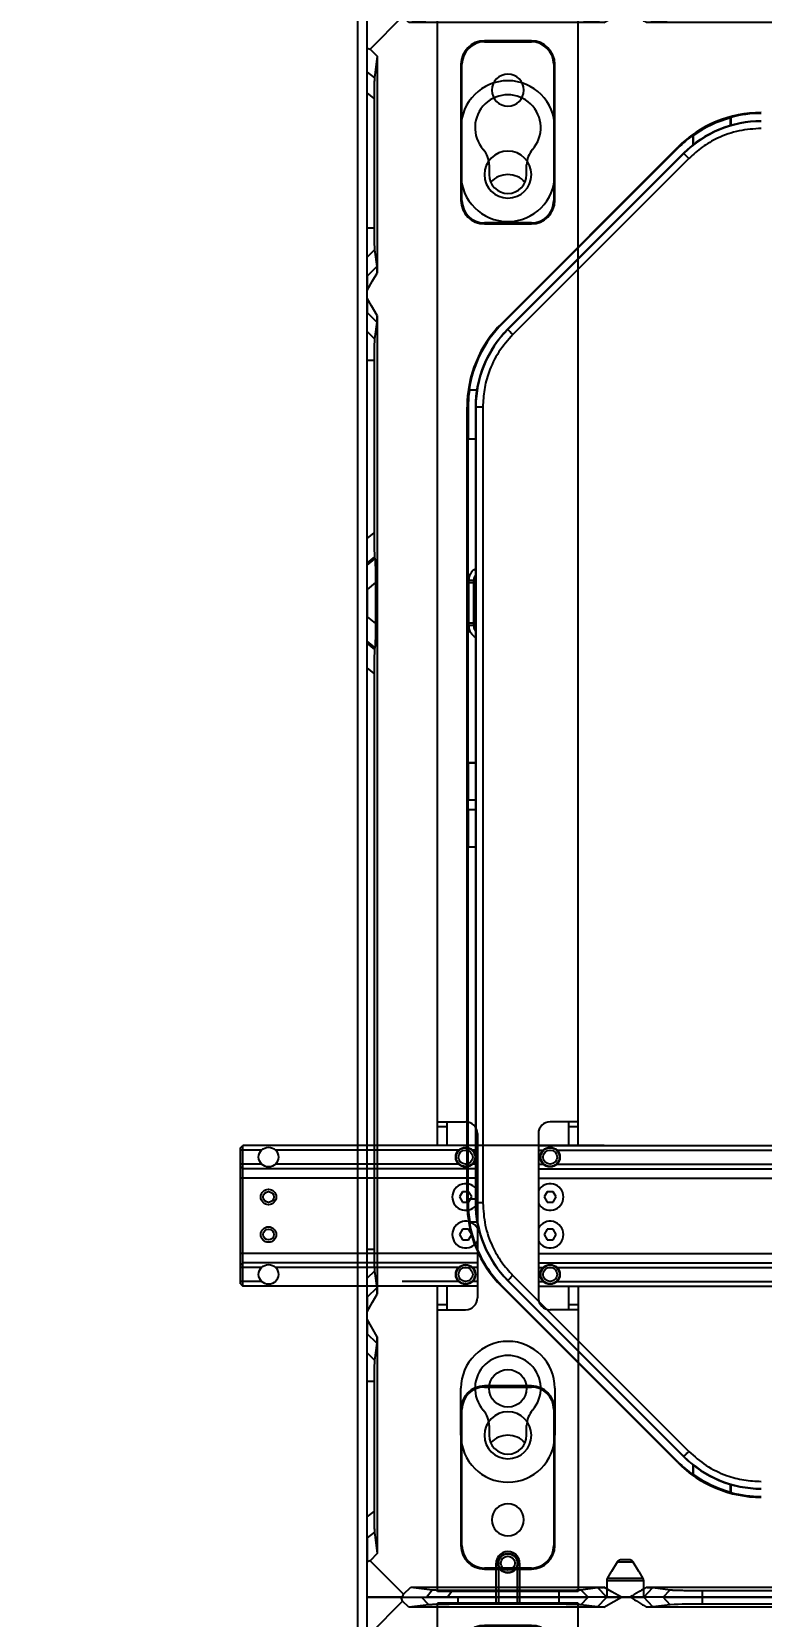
# Model space of a CAD drawing. Header units: millimetres. Extents: x 9226 to 36041, y 16031 to 21779.
# Drawn here: x 29813.8 to 29969.2, y 18762.4 to 19099.9 of the extents above; entities that cross this region are included whole.
import ezdxf

# ---------------------------------------------------------------- set-up
doc = ezdxf.new("R2010")
doc.units = ezdxf.units.MM
doc.layers.add('02___PRT_ALL_AXES', color=7, linetype='Continuous')
doc.styles.get("Standard").update_dxf_attribs({"font": 'arial.ttf'})
doc.dimstyles.new('ISO-200', dxfattribs={"dimtxt": 100, "dimasz": 60, "dimexe": 1.25, "dimexo": 5, "dimgap": 5, "dimtad": 1, "dimtoh": 1, "dimdec": 1, "dimdsep": 46, "dimtxsty": 'Standard', "dimcen": 2.5, "dimadec": 0, "dimazin": 0, "dimtfac": 1, "dimtdec": 1, "dimtmove": 0, "dimatfit": 3, "dimfxl": 1, "dimarcsym": 0})

# ---------------------------------------------------------------- blocks, each defined once
blk = doc.blocks.new('G$CBB86864E')
at = {"color": 114, "linetype": 'Continuous', "true_color": 0x139b48}
for p, q in [((54.5, 672.5), (54.5, 681)), ((59.5, 681), (59.5, 672.5)), ((42, 612.5), (42, 672.5)), ((72, 672.5), (42, 672.5)), ((72, 612.5), (72, 672.5)), ((42, 95), (42, 582.5)), ((72, 95), (72, 582.5)), ((47, 311.75), (47, 301.75)), ((67, 301.75), (67, 311.75)), ((53, 303.81), (53, 301.75)), ((61, 301.75), (61, 303.81)), ((42, 100), (48, 100)), ((42, 99), (44, 99)), ((44, 100), (44, 95)), ((72, 100), (66, 100)), ((70, 95), (70, 100)), ((70, 99), (72, 99)), ((0, 94.5), (0.5, 95)), ((0.5, 65), (0.5, 95)), ((77.5, 95), (0.5, 95)), ((50.5, 97.5), (50.5, 62.5)), ((63.5, 97.5), (63.5, 62.5)), ((63.5, 95), (590.5, 95)), ((0, 65.5), (0, 94.5)), ((4.53, 94), (0, 94)), ((50.5, 94), (49.47, 94)), ((63.5, 94), (64.53, 94)), ((4.53, 91), (0, 91)), ((0, 90.5), (0.5, 90)), ((50.5, 88), (0, 88)), ((50.5, 90), (0.5, 90)), ((50.5, 91), (49.47, 91)), ((63.5, 91), (64.53, 91)), ((63.5, 90), (590.5, 90)), ((63.5, 88), (590.5, 88)), ((47.35, 85.12), (46.71, 84)), ((48.64, 85.12), (47.35, 85.12)), ((49.29, 84), (48.64, 85.12)), ((65.36, 85.12), (64.71, 84)), ((66.64, 85.12), (65.36, 85.12)), ((67.29, 84), (66.64, 85.12)), ((46.71, 84), (47.35, 82.88)), ((47.35, 82.88), (48.64, 82.88)), ((48.64, 82.88), (49.29, 84)), ((64.71, 84), (65.36, 82.88)), ((65.36, 82.88), (66.64, 82.88)), ((66.64, 82.88), (67.29, 84)), ((47.35, 77.12), (46.71, 76)), ((46.71, 76), (47.35, 74.88)), ((48.64, 77.12), (47.35, 77.12)), ((47.35, 74.88), (48.64, 74.88)), ((49.29, 76), (48.64, 77.12)), ((48.64, 74.88), (49.29, 76)), ((65.36, 77.12), (64.71, 76)), ((64.71, 76), (65.36, 74.88)), ((66.64, 77.12), (65.36, 77.12)), ((65.36, 74.88), (66.64, 74.88)), ((67.29, 76), (66.64, 77.12)), ((66.64, 74.88), (67.29, 76)), ((50.5, 72), (0, 72)), ((63.5, 72), (590.5, 72)), ((0, 69.5), (0.5, 70)), ((4.53, 69), (0, 69)), ((50.5, 70), (0.5, 70)), ((50.5, 69), (49.47, 69)), ((63.5, 70), (590.5, 70)), ((63.5, 69), (64.53, 69)), ((4.53, 66), (0, 66)), ((0, 65.5), (0.5, 65)), ((50.5, 65), (0.5, 65)), ((42, 0), (42, 65)), ((44, 65), (44, 60)), ((50.5, 66), (49.47, 66)), ((63.5, 66), (64.53, 66)), ((63.5, 65), (590.5, 65)), ((70, 60), (70, 65)), ((72, 65), (72, 0)), ((44, 61), (42, 61)), ((72, 61), (70, 61)), ((42, 60), (48, 60)), ((72, 60), (66, 60)), ((72, 0), (42, 0))]:
    blk.add_line(p, q, dxfattribs=at)
for centre, radius in [((57, 681), 2), ((57, 681), 1.5), ((48, 92.5), 2), ((48, 92.5), 1.5), ((66, 92.5), 2), ((66, 92.5), 1.5), ((6, 84), 1.65), ((6, 84), 1.15), ((6, 76), 1.65), ((6, 76), 1.15), ((48, 67.5), 2), ((48, 67.5), 1.5), ((66, 67.5), 2), ((66, 67.5), 1.5)]:
    blk.add_circle(centre, radius, dxfattribs=at)
for centre, radius, start, end in [((57, 681), 2.5, 143.1301, 180), ((57, 681), 2.5, 0, 36.8699), ((57, 311.75), 10, 0, 180), ((57, 311.75), 7, 318.5904, 221.4096), ((48, 303.81), 5, 0, 41.4096), ((66, 303.81), 5, 138.5904, 180), ((57, 301.75), 10, 180, 0), ((57, 301.75), 4, 180, 0), ((57, 296.75), 5, 43.1308, 136.8692), ((48, 97.5), 2.5, 0, 90), ((66, 97.5), 2.5, 90, 180), ((48, 62.5), 2.5, 270, 0), ((66, 62.5), 2.5, 180, 270), ((57, 28.25), 5, 43.1308, 136.8692)]:
    blk.add_arc(centre, radius, start, end, dxfattribs=at)
at = {"layer": '02___PRT_ALL_AXES', "color": 114, "linetype": 'Continuous', "true_color": 0x139b48}
for p, q in [((55, 682.5), (55, 672.5)), ((59, 682.5), (59, 672.5)), ((46.53, 94), (7.47, 94)), ((67.47, 94), (586.53, 94)), ((46.53, 91), (7.47, 91)), ((67.47, 91), (586.53, 91)), ((46.53, 69), (7.47, 69)), ((67.47, 69), (586.53, 69)), ((46.53, 66), (34.47, 66)), ((67.47, 66), (586.53, 66)), ((47, 33.25), (47, 43.25)), ((67, 43.25), (67, 33.25)), ((53, 35.31), (53, 33.25)), ((61, 33.25), (61, 35.31))]:
    blk.add_line(p, q, dxfattribs=at)
for centre, radius in [((6, 92.5), 2.1), ((48, 92.5), 2.1), ((66, 92.5), 2.1), ((6, 67.5), 2.1), ((48, 67.5), 2.1), ((66, 67.5), 2.1), ((57, 43.25), 4), ((57, 6), 2.1)]:
    blk.add_circle(centre, radius, dxfattribs=at)
for centre, radius, start, end in [((57, 681), 2.5, 36.8699, 143.1301), ((48, 84), 2.84, 28.0842, 331.9158), ((66, 84), 2.84, 208.0842, 151.9158), ((48, 76), 2.84, 28.0842, 331.9158), ((66, 76), 2.84, 208.0842, 151.9158), ((57, 43.25), 10, 0, 180), ((57, 43.25), 7, 318.5904, 221.4096), ((48, 35.31), 5, 0, 41.4096), ((66, 35.31), 5, 138.5904, 180), ((57, 33.25), 10, 180, 0), ((57, 33.25), 4, 180, 0)]:
    blk.add_arc(centre, radius, start, end, dxfattribs=at)
blk = doc.blocks.new('*U254')
blk.add_blockref('G$CBB86864E', (-306, -341.75))
blk = doc.blocks.new('*U248')
for p in [(0, 675), (0, 0)]:
    blk.add_blockref('*U254', p)
blk = doc.blocks.new('G$C9B8E3940')
at = {"color": 7, "linetype": 'Continuous', "lineweight": 25}
for p, q in [((53.29, 389.67), (52.09, 387.67)), ((56.71, 389.67), (53.29, 389.67)), ((57.91, 387.67), (56.71, 389.67)), ((51.05, 385.7), (51.05, 382.17)), ((52.03, 387.67), (51.18, 386.2)), ((52.03, 387.67), (52.09, 387.67)), ((57.91, 387.67), (57.97, 387.67)), ((58.82, 386.2), (57.97, 387.67)), ((58.95, 382.17), (58.95, 385.7)), ((0, 382.17), (7.27, 382.17)), ((0, 374.63), (0, 382.17)), ((7.56, 381.34), (7.27, 382.17)), ((7.27, 382.17), (11.57, 382.17)), ((13.15, 380.54), (11.57, 382.17)), ((19.33, 382.17), (19.33, 380.67)), ((19.33, 382.17), (40.93, 382.17)), ((40.93, 380.67), (40.93, 382.17)), ((45.52, 380.57), (47.07, 382.17)), ((51.11, 382.17), (47.07, 382.17)), ((49.1, 380.11), (51.11, 382.17)), ((54.21, 382.17), (56.14, 382.17)), ((60.9, 380.11), (58.99, 382.17)), ((63.08, 382.17), (58.99, 382.17)), ((64.55, 380.58), (63.08, 382.17)), ((71.41, 382.17), (71.41, 380.73)), ((71.41, 382.17), (133.59, 382.17)), ((7.56, 381.34), (0.63, 374.41)), ((8.88, 380.06), (7.56, 381.34)), ((13.15, 380.54), (8.88, 380.06)), ((50.47, 380.06), (8.88, 380.06)), ((40.93, 380.67), (19.33, 380.67)), ((49.1, 380.11), (45.52, 380.57)), ((145.47, 380.06), (59.53, 380.06)), ((64.55, 380.58), (60.9, 380.11)), ((133.59, 380.73), (71.41, 380.73)), ((0, 374.63), (0.63, 374.41)), ((0, 369.52), (0, 374.63)), ((25, 376.13), (25, 376.17)), ((35, 376.17), (25, 376.17)), ((25, 375.95), (25, 376.13)), ((25, 376.13), (35, 376.13)), ((25, 375.95), (35, 375.95)), ((35, 376.13), (35, 376.17)), ((35, 375.95), (35, 376.13)), ((0.63, 374.41), (2.12, 372.88)), ((2.12, 372.88), (1.59, 368.29)), ((2.12, 372.88), (2.12, 326.7)), ((0, 369.52), (1.59, 368.29)), ((20.04, 371.17), (20, 371.17)), ((20, 371.17), (20, 342.17)), ((20.04, 342.17), (20.04, 371.17)), ((20.04, 371.17), (20.22, 371.17)), ((20.22, 342.17), (20.22, 371.17)), ((39.78, 371.17), (39.96, 371.17)), ((39.78, 371.17), (39.78, 342.17)), ((39.96, 371.17), (39.96, 342.17)), ((39.96, 371.17), (40, 371.17)), ((40, 342.17), (40, 371.17)), ((1.5, 363.91), (0, 365.07)), ((0, 336.24), (0, 365.07)), ((1.5, 363.91), (1.5, 336.24)), ((77.43, 358.14), (77.43, 359.75)), ((77.52, 359.87), (77.52, 358.16)), ((69.48, 354.04), (69.48, 356.09)), ((69.57, 354.1), (69.57, 356.04)), ((28.68, 315.99), (66.18, 353.49)), ((66.29, 353.38), (28.79, 315.89)), ((67.45, 352.22), (29.95, 314.73)), ((67.5, 352.17), (30, 314.67)), ((68.56, 351.11), (31.06, 313.61)), ((66.29, 353.38), (66.18, 353.49)), ((67.5, 352.17), (67.45, 352.22)), ((20.04, 342.17), (20, 342.17)), ((20.04, 342.17), (20.22, 342.17)), ((39.78, 342.17), (39.96, 342.17)), ((39.96, 342.17), (40, 342.17)), ((1.5, 336.24), (0, 336.24)), ((35, 337.39), (25, 337.39)), ((25, 337.21), (25, 337.39)), ((35, 337.21), (25, 337.21)), ((25, 337.21), (25, 337.17)), ((25, 337.17), (35, 337.17)), ((35, 337.21), (35, 337.39)), ((35, 337.21), (35, 337.17)), ((1.6, 331.65), (0, 330.1)), ((1.6, 331.65), (2.06, 328.07)), ((0, 326.06), (0, 330.1)), ((2.06, 328.07), (0, 326.06)), ((0, 321.38), (0, 322.96)), ((2.06, 316.27), (0, 318.28)), ((0, 314.24), (0, 318.28)), ((2.12, 317.64), (2.12, 109.2)), ((1.6, 312.69), (0, 314.24)), ((2.06, 316.27), (1.6, 312.69)), ((28.79, 315.89), (28.68, 315.99)), ((30, 314.67), (29.95, 314.73)), ((1.5, 308.11), (0, 308.11)), ((0, 270.19), (0, 308.11)), ((1.5, 308.11), (1.5, 271.4)), ((21.72, 301.82), (23.38, 301.82)), ((23.36, 301.73), (21.79, 301.73)), ((21.3, 128.67), (21.3, 298.17)), ((21.54, 298.17), (21.3, 298.17)), ((21.54, 298.17), (21.54, 291.3)), ((23.17, 298.17), (23.09, 298.17)), ((23.09, 298.17), (23.09, 261.42)), ((24.67, 298.17), (23.17, 298.17)), ((23.17, 298.17), (23.17, 128.67)), ((24.67, 298.17), (24.67, 128.67)), ((21.45, 291.3), (21.45, 222.44)), ((23.09, 291.3), (21.45, 291.3)), ((0, 270.19), (1.5, 271.4)), ((1.61, 266.3), (0, 265)), ((0, 264.51), (1.67, 265.86)), ((0, 265), (0, 264.51)), ((1.61, 266.3), (1.67, 265.86)), ((1.79, 260.77), (0, 259.32)), ((1.79, 260.77), (1.79, 252.08)), ((21.7, 260.71), (21.7, 261.21)), ((22.7, 261.21), (21.7, 261.21)), ((21.7, 252.13), (21.7, 260.71)), ((22.7, 260.71), (21.7, 260.71)), ((22.7, 261.21), (22.7, 260.71)), ((22.7, 260.71), (22.7, 252.13)), ((22.81, 251.6), (22.81, 261.24)), ((23.09, 261.42), (23.01, 261.25)), ((23.01, 261.25), (23.01, 251.59)), ((0, 259.32), (0, 253.52)), ((0, 253.52), (1.79, 252.08)), ((21.7, 251.63), (21.7, 252.13)), ((22.7, 252.13), (21.7, 252.13)), ((23.01, 251.59), (23.09, 251.42)), ((23.09, 251.42), (23.09, 128.67)), ((1.67, 246.98), (0, 248.33)), ((0, 248.33), (0, 247.84)), ((0, 247.84), (1.61, 246.54)), ((1.67, 246.98), (1.61, 246.54)), ((1.5, 241.44), (0, 242.65)), ((0, 118.74), (0, 242.65)), ((1.5, 241.44), (1.5, 118.74)), ((21.54, 222.35), (21.45, 222.44)), ((21.45, 222.44), (23.09, 222.44)), ((21.54, 222.35), (21.54, 214.42)), ((23.09, 222.35), (21.54, 222.35)), ((21.45, 214.42), (21.45, 212.42)), ((23.09, 214.42), (21.45, 214.42)), ((21.45, 212.42), (23.09, 212.42)), ((21.54, 212.42), (21.54, 204.49)), ((21.45, 204.4), (21.54, 204.49)), ((21.45, 204.4), (21.45, 129.56)), ((23.09, 204.4), (21.45, 204.4)), ((21.54, 204.49), (23.09, 204.49)), ((21.3, 128.67), (21.54, 128.67)), ((21.54, 129.48), (21.45, 129.56)), ((21.45, 129.56), (23.09, 129.56)), ((21.54, 129.48), (21.54, 128.67)), ((23.09, 129.48), (21.54, 129.48)), ((23.17, 128.67), (23.09, 128.67)), ((24.67, 128.67), (23.17, 128.67)), ((23.46, 124.53), (21.8, 124.53)), ((21.87, 124.62), (23.45, 124.62)), ((1.5, 118.74), (0, 118.74)), ((1.6, 114.15), (0, 112.6)), ((0, 108.56), (0, 112.6)), ((1.6, 114.15), (2.06, 110.57)), ((29.95, 112.12), (30, 112.17)), ((29.95, 112.12), (67.45, 74.62)), ((30, 112.17), (67.5, 74.67)), ((31.06, 113.23), (68.56, 75.73)), ((2.06, 110.57), (0, 108.56)), ((28.79, 110.96), (28.68, 110.85)), ((66.18, 73.35), (28.68, 110.85)), ((28.79, 110.96), (66.29, 73.46)), ((0, 103.88), (0, 105.46)), ((2.06, 98.77), (0, 100.78)), ((0, 96.74), (0, 100.78)), ((2.06, 98.77), (1.6, 95.19)), ((2.12, 100.14), (2.12, 53.97)), ((1.6, 95.19), (0, 96.74)), ((1.5, 90.61), (0, 90.61)), ((0, 61.77), (0, 90.61)), ((1.5, 90.61), (1.5, 62.93)), ((35, 89.67), (25, 89.67)), ((25, 89.63), (25, 89.67)), ((25, 89.63), (35, 89.63)), ((25, 89.45), (25, 89.63)), ((25, 89.45), (35, 89.45)), ((35, 89.63), (35, 89.67)), ((35, 89.45), (35, 89.63)), ((20, 84.67), (20, 55.67)), ((20.04, 84.67), (20, 84.67)), ((20.04, 55.67), (20.04, 84.67)), ((20.04, 84.67), (20.22, 84.67)), ((20.22, 55.67), (20.22, 84.67)), ((39.78, 84.67), (39.96, 84.67)), ((39.78, 84.67), (39.78, 55.67)), ((39.96, 84.67), (39.96, 55.67)), ((39.96, 84.67), (40, 84.67)), ((40, 55.67), (40, 84.67)), ((67.5, 74.67), (67.45, 74.62)), ((66.29, 73.46), (66.18, 73.35)), ((69.48, 70.76), (69.48, 72.81)), ((69.57, 70.8), (69.57, 72.74)), ((77.43, 67.09), (77.43, 68.7)), ((77.52, 68.68), (77.52, 66.97)), ((0, 61.77), (1.5, 62.93)), ((1.59, 58.55), (0, 57.32)), ((1.59, 58.55), (2.12, 53.97)), ((0, 57.32), (0, 52.21)), ((20.04, 55.67), (20, 55.67)), ((20.04, 55.67), (20.22, 55.67)), ((39.78, 55.67), (39.96, 55.67)), ((39.96, 55.67), (40, 55.67)), ((0.63, 52.43), (0, 52.21)), ((0, 44.67), (0, 52.21)), ((2.12, 53.97), (0.63, 52.43)), ((0.63, 52.43), (7.76, 45.3)), ((35, 50.89), (25, 50.89)), ((25, 50.71), (25, 50.89)), ((35, 50.71), (25, 50.71)), ((25, 50.71), (25, 50.67)), ((25, 50.67), (35, 50.67)), ((35, 50.71), (35, 50.89)), ((35, 50.71), (35, 50.67)), ((7.54, 44.67), (0, 44.67)), ((7.54, 44.67), (7.76, 45.3)), ((7.54, 44.67), (12.65, 44.67)), ((7.76, 45.3), (9.3, 46.79)), ((9.3, 46.79), (50.47, 46.79)), ((9.3, 46.79), (13.88, 46.26)), ((12.65, 44.67), (13.88, 46.26)), ((18.26, 46.17), (17.1, 44.67)), ((40.93, 44.67), (17.1, 44.67)), ((18.26, 46.17), (40.93, 46.17)), ((40.93, 44.67), (40.93, 46.17)), ((45.52, 46.27), (49.1, 46.73)), ((47.07, 44.67), (45.52, 46.27)), ((51.11, 44.67), (47.07, 44.67)), ((51.11, 44.67), (49.1, 46.73)), ((55.98, 44.67), (54.21, 44.67)), ((59, 44.67), (60.9, 46.73)), ((63.08, 44.67), (59, 44.67)), ((59.53, 46.79), (145.47, 46.79)), ((60.9, 46.73), (64.55, 46.26)), ((63.08, 44.67), (64.55, 46.26)), ((71.41, 46.11), (133.59, 46.11)), ((71.41, 46.11), (71.41, 44.67)), ((133.59, 44.67), (71.41, 44.67))]:
    blk.add_line(p, q, dxfattribs=at)
at = {"color": 8, "linetype": 'Continuous', "lineweight": 25}
for p, q in [((55, 385.7), (51.05, 385.7)), ((58.82, 386.2), (51.18, 386.2)), ((58.95, 385.7), (55, 385.7))]:
    blk.add_line(p, q, dxfattribs=at)
at = {"color": 7, "linetype": 'Continuous', "lineweight": 25, "flags": 128}
for points in [[(50.47, 380.06), (52.57, 381.24), (54.21, 382.17)], [(69.57, 356.04), (69.52, 356.07), (69.48, 356.09)], [(68.56, 351.11), (68.36, 351.31), (68.16, 351.51), (67.98, 351.69), (67.82, 351.85), (67.69, 351.98), (67.59, 352.08), (67.52, 352.15), (67.5, 352.17)], [(0, 322.96), (1.19, 325.05), (2.12, 326.7)], [(2.12, 317.64), (0.93, 319.74), (0, 321.38)], [(31.06, 313.61), (30.86, 313.82), (30.66, 314.01), (30.48, 314.19), (30.32, 314.35), (30.19, 314.48), (30.09, 314.58), (30.03, 314.65), (30, 314.67)], [(21.79, 301.73), (21.75, 301.78), (21.72, 301.82)], [(22.7, 251.63), (22.14, 251.63), (21.7, 251.63)], [(21.87, 124.62), (21.83, 124.57), (21.8, 124.53)], [(30, 112.17), (30.03, 112.19), (30.09, 112.26), (30.19, 112.36), (30.32, 112.49), (30.48, 112.65), (30.66, 112.83), (30.86, 113.03), (31.06, 113.23)], [(0, 105.46), (1.19, 107.55), (2.12, 109.2)], [(2.12, 100.14), (0.93, 102.24), (0, 103.88)], [(68.56, 75.73), (68.36, 75.53), (68.16, 75.33), (67.98, 75.15), (67.82, 74.99), (67.69, 74.86), (67.59, 74.76), (67.52, 74.7), (67.5, 74.67)], [(69.57, 70.8), (69.52, 70.77), (69.48, 70.76)], [(54.21, 44.67), (52.12, 45.86), (50.47, 46.79)]]:
    blk.add_lwpolyline(points, dxfattribs=at)
at = {"color": 7, "linetype": 'Continuous', "lineweight": 25}
for centre, radius, start, end in [((52.05, 385.7), 1, 150, 180), ((57.95, 385.7), 1, 0, 30), ((70.12, 280.68), 100.05, 89.2608, 93.191), ((25, 371.17), 5, 90, 180), ((25, 371.17), 4.96, 90, 180), ((25, 371.17), 4.78, 90, 180), ((35, 371.17), 5, 0, 90), ((35, 371.17), 4.96, 0, 90), ((35, 371.17), 4.78, 0, 90), ((30, 365.67), 3.4, 0, 180), ((30, 365.67), 3.4, 180, 0), ((84, 335.67), 25.2, 90, 135), ((84, 335.67), 23.41, 90, 135), ((84, 335.67), 23.33, 90, 135), ((84, 335.67), 24.96, 105.2533, 125.3088), ((84, 335.67), 25.05, 90, 104.992), ((84, 335.67), 25.05, 125.4122, 135), ((30, 347.67), 5, 0, 180), ((30, 347.67), 5, 180, 0), ((25, 342.17), 5, 180, 270), ((25, 342.17), 4.96, 180, 270), ((25, 342.17), 4.78, 180, 270), ((35, 342.17), 4.96, 270, 0), ((35, 342.17), 4.78, 270, 0), ((35, 342.17), 5, 270, 0), ((46.5, 298.17), 25.2, 135, 180), ((46.5, 298.17), 25.05, 135, 171.64), ((46.5, 298.17), 23.41, 135, 180), ((46.5, 298.17), 23.33, 135, 180), ((46.5, 298.17), 24.96, 171.813, 180), ((46.5, 128.67), 25.2, 180, 225), ((46.5, 128.67), 24.96, 180, 189.3433), ((46.5, 128.67), 23.41, 180, 225), ((46.5, 128.67), 23.33, 180, 225), ((46.5, 128.67), 25.05, 189.5128, 225), ((25, 84.67), 5, 90, 180), ((25, 84.67), 4.96, 90, 180), ((25, 84.67), 4.78, 90, 180), ((35, 84.67), 5, 0, 90), ((35, 84.67), 4.96, 0, 90), ((35, 84.67), 4.78, 0, 90), ((30, 79.17), 5, 0, 180), ((30, 79.17), 5, 180, 0), ((84, 91.17), 23.41, 225, 270), ((84, 91.17), 23.33, 225, 270), ((84, 91.17), 25.2, 225, 270), ((84, 91.17), 25.05, 225, 234.5878), ((84, 91.17), 24.96, 234.6912, 254.7467), ((30, 61.17), 3.4, 0, 180), ((84, 91.17), 25.05, 255.008, 270), ((30, 61.17), 3.4, 180, 0), ((25, 55.67), 5, 180, 270), ((25, 55.67), 4.96, 180, 270), ((25, 55.67), 4.78, 180, 270), ((35, 55.67), 4.78, 270, 0), ((35, 55.67), 4.96, 270, 0), ((35, 55.67), 5, 270, 0)]:
    blk.add_arc(centre, radius, start, end, dxfattribs=at)
for points, knots in [([(54.27, 390.17), (54.1, 390.15), (53.81, 390.13), (53.47, 389.92), (53.35, 389.75), (53.29, 389.67)], [0, 0, 0, 0, 0.444997, 0.750736, 1, 1, 1, 1]), ([(55.73, 390.17), (55.69, 390.17), (55.59, 390.17), (55.41, 390.17), (55.21, 390.17), (55, 390.17), (54.79, 390.17), (54.59, 390.17), (54.41, 390.17), (54.31, 390.17), (54.27, 390.17)], [0, 0, 0, 0, 0.124916, 0.249994, 0.374831, 0.499997, 0.624836, 0.749991, 0.874919, 1, 1, 1, 1]), ([(56.71, 389.67), (56.64, 389.76), (56.5, 389.94), (56.19, 390.11), (55.93, 390.17), (55.77, 390.17), (55.73, 390.17)], [0, 0, 0, 0, 0.295996, 0.591452, 0.902631, 1, 1, 1, 1]), ([(11.57, 382.17), (11.6, 382.17), (11.65, 382.17), (11.74, 382.17), (11.84, 382.17), (11.94, 382.17), (12.06, 382.17), (12.19, 382.17), (12.33, 382.17), (12.48, 382.17), (12.81, 382.17), (13.41, 382.17), (14.39, 382.17), (15.5, 382.17), (16.47, 382.17), (17.23, 382.17), (17.75, 382.17), (18.27, 382.17), (18.8, 382.17), (19.16, 382.17), (19.33, 382.17)], [0, 0, 0, 0, 0.0280368, 0.0559357, 0.0837327, 0.1114646, 0.1391682, 0.1668805, 0.1946384, 0.2224787, 0.2504378, 0.3752085, 0.4995925, 0.6239852, 0.7491723, 0.7995478, 0.849599, 0.8995448, 0.9496056, 1, 1, 1, 1]), ([(40.93, 382.17), (41.01, 382.17), (41.17, 382.17), (41.41, 382.17), (41.64, 382.17), (41.87, 382.17), (42.1, 382.17), (42.33, 382.17), (42.56, 382.17), (42.79, 382.17), (43.27, 382.17), (43.99, 382.17), (44.88, 382.17), (45.65, 382.17), (46.16, 382.17), (46.48, 382.17), (46.67, 382.17), (46.83, 382.17), (46.97, 382.17), (47.04, 382.17), (47.07, 382.17)], [0, 0, 0, 0, 0.027956, 0.055781, 0.083514, 0.111194, 0.138859, 0.166549, 0.194304, 0.222161, 0.250161, 0.375032, 0.500008, 0.624842, 0.749841, 0.800085, 0.849995, 0.899798, 0.949723, 1, 1, 1, 1]), ([(54.21, 382.17), (53.89, 382.17), (53.27, 382.17), (52.49, 382.17), (51.87, 382.17), (51.5, 382.17), (51.33, 382.17), (51.26, 382.16), (51.21, 382.16), (51.18, 382.17), (51.14, 382.17), (51.12, 382.17), (51.11, 382.17)], [0, 0, 0, 0, 0.289629, 0.546849, 0.69149, 0.839411, 0.868678, 0.897795, 0.916239, 0.948597, 0.965761, 1, 1, 1, 1]), ([(56.14, 382.17), (56.7, 381.82), (57.27, 381.47), (58.11, 380.94), (58.4, 380.76), (58.82, 380.5), (58.96, 380.41), (59.25, 380.23), (59.39, 380.14), (59.53, 380.06)], [0, 0, 0, 0, 0.5, 0.5, 0.75, 0.75, 0.875, 0.875, 1, 1, 1, 1]), ([(58.99, 382.17), (58.98, 382.17), (58.97, 382.17), (58.93, 382.17), (58.88, 382.17), (58.83, 382.17), (58.79, 382.17), (58.74, 382.17), (58.69, 382.17), (58.64, 382.17), (58.6, 382.17), (58.56, 382.17), (58.53, 382.17), (58.49, 382.17), (58.41, 382.17), (58.26, 382.17), (58.02, 382.17), (57.67, 382.17), (57.04, 382.17), (56.51, 382.17), (56.14, 382.17)], [0, 0, 0, 0, 0.03109, 0.060707, 0.088672, 0.114849, 0.139142, 0.161488, 0.181791, 0.19987, 0.215881, 0.23032, 0.239612, 0.248007, 0.2709, 0.317902, 0.397978, 0.498535, 0.645616, 1, 1, 1, 1]), ([(63.08, 382.17), (63.28, 382.17), (63.63, 382.17), (64.64, 382.17), (65.31, 382.17), (66.86, 382.17), (67.75, 382.17), (69.59, 382.17), (70.53, 382.17), (71.41, 382.17)], [0, 0, 0, 0, 0.25, 0.25, 0.5, 0.5, 0.75, 0.75, 1, 1, 1, 1]), ([(19.33, 380.67), (19.25, 380.67), (19.09, 380.67), (18.86, 380.67), (18.62, 380.67), (18.38, 380.67), (18.15, 380.67), (17.92, 380.67), (17.69, 380.67), (17.46, 380.66), (16.97, 380.66), (16.24, 380.65), (15.36, 380.64), (14.58, 380.62), (14.07, 380.6), (13.74, 380.58), (13.56, 380.57), (13.39, 380.56), (13.25, 380.55), (13.18, 380.55), (13.15, 380.54)], [0, 0, 0, 0, 0.02805, 0.055958, 0.083762, 0.1115, 0.139213, 0.166938, 0.194716, 0.222584, 0.250581, 0.375397, 0.499861, 0.624129, 0.749171, 0.799403, 0.849379, 0.899322, 0.949455, 1, 1, 1, 1]), ([(45.52, 380.57), (45.5, 380.57), (45.47, 380.58), (45.42, 380.58), (45.36, 380.59), (45.29, 380.59), (45.22, 380.6), (45.13, 380.6), (45.04, 380.61), (44.84, 380.62), (44.48, 380.63), (43.91, 380.64), (43.25, 380.66), (42.64, 380.66), (42.12, 380.67), (41.73, 380.67), (41.34, 380.67), (41.07, 380.67), (40.93, 380.67)], [0, 0, 0, 0, 0.031369, 0.062604, 0.093761, 0.124899, 0.156076, 0.187351, 0.218781, 0.250423, 0.37549, 0.500202, 0.624684, 0.74977, 0.812676, 0.87504, 0.937326, 1, 1, 1, 1]), ([(50.47, 380.06), (50.42, 380.06), (50.32, 380.06), (50.19, 380.06), (50.05, 380.06), (49.93, 380.07), (49.81, 380.07), (49.69, 380.08), (49.56, 380.08), (49.42, 380.09), (49.28, 380.09), (49.17, 380.1), (49.12, 380.11), (49.1, 380.11)], [0, 0, 0, 0, 0.070759, 0.141336, 0.211942, 0.282789, 0.354086, 0.426038, 0.498844, 0.626087, 0.751275, 0.87553, 1, 1, 1, 1]), ([(60.9, 380.11), (60.82, 380.1), (60.65, 380.09), (60.3, 380.07), (60.17, 380.07), (59.94, 380.06), (59.87, 380.06), (59.7, 380.06), (59.62, 380.06), (59.53, 380.06)], [0, 0, 0, 0, 0.5, 0.5, 0.75, 0.75, 0.875, 0.875, 1, 1, 1, 1]), ([(0, 365.07), (0, 365.66), (0, 366.8), (0, 368.18), (0, 369.1), (0, 369.38), (0, 369.52)], [0, 0, 0, 0, 0.285212, 0.557578, 0.774011, 1, 1, 1, 1]), ([(1.59, 368.29), (1.58, 368.17), (1.57, 367.98), (1.54, 367.46), (1.53, 367.13), (1.52, 366.37), (1.51, 365.92), (1.5, 364.96), (1.5, 364.44), (1.5, 363.91)], [0, 0, 0, 0, 0.25, 0.25, 0.5, 0.5, 0.75, 0.75, 1, 1, 1, 1]), ([(84, 357.51), (82.41, 357.41), (79.2, 357.2), (74.95, 355.68), (71.35, 353.64), (69.48, 351.95), (68.56, 351.11)], [0, 0, 0, 0, 0.277835, 0.560459, 0.782101, 1, 1, 1, 1]), ([(0, 330.1), (0, 330.12), (0, 330.15), (0, 330.22), (0, 330.29), (0, 330.37), (0, 330.46), (0, 330.56), (0, 330.67), (0, 330.78), (0, 331.05), (0, 331.52), (0, 332.29), (0, 333.18), (0, 333.95), (0, 334.56), (0, 334.97), (0, 335.39), (0, 335.81), (0, 336.09), (0, 336.24)], [0, 0, 0, 0, 0.027944, 0.0557601, 0.0834869, 0.1111636, 0.1388295, 0.1665238, 0.1942858, 0.2221545, 0.2501682, 0.3750481, 0.5000251, 0.6248208, 0.7498149, 0.8000557, 0.8499661, 0.8997743, 0.9497097, 1, 1, 1, 1]), ([(1.5, 336.24), (1.5, 336.17), (1.5, 336.04), (1.5, 335.84), (1.5, 335.64), (1.5, 335.44), (1.5, 335.24), (1.5, 335.05), (1.51, 334.86), (1.51, 334.47), (1.52, 333.92), (1.53, 333.26), (1.54, 332.69), (1.56, 332.29), (1.57, 332.04), (1.58, 331.87), (1.59, 331.74), (1.6, 331.68), (1.6, 331.65)], [0, 0, 0, 0, 0.031364, 0.062594, 0.093748, 0.124885, 0.156063, 0.187341, 0.218775, 0.250423, 0.37549, 0.5002, 0.624668, 0.749756, 0.812662, 0.875029, 0.93732, 1, 1, 1, 1]), ([(2.06, 328.07), (2.06, 328.06), (2.07, 328.03), (2.07, 327.98), (2.07, 327.92), (2.08, 327.85), (2.08, 327.77), (2.09, 327.68), (2.09, 327.56), (2.1, 327.4), (2.11, 327.19), (2.11, 326.96), (2.11, 326.79), (2.12, 326.7)], [0, 0, 0, 0, 0.070627, 0.141117, 0.211685, 0.28254, 0.353893, 0.425947, 0.498903, 0.626368, 0.751621, 0.875781, 1, 1, 1, 1]), ([(0, 326.06), (0, 326.03), (0.01, 325.95), (0.01, 325.79), (0.01, 325.73), (0.01, 325.59), (0.01, 325.51), (0.01, 325.13), (0.01, 324.24), (0, 323.45), (0, 322.96)], [0, 0, 0, 0, 0.125, 0.125, 0.1875, 0.1875, 0.25, 0.25, 0.5, 1, 1, 1, 1]), ([(0, 321.38), (0, 321.06), (0, 320.44), (0, 319.66), (0, 319.04), (0, 318.67), (0, 318.5), (0.01, 318.43), (0.01, 318.38), (0, 318.35), (0, 318.31), (0, 318.29), (0, 318.28)], [0, 0, 0, 0, 0.289629, 0.546849, 0.69149, 0.839411, 0.868678, 0.897795, 0.916239, 0.948597, 0.965761, 1, 1, 1, 1]), ([(2.12, 317.64), (2.12, 317.59), (2.11, 317.49), (2.11, 317.36), (2.11, 317.22), (2.1, 317.1), (2.1, 316.98), (2.1, 316.86), (2.09, 316.73), (2.08, 316.59), (2.08, 316.45), (2.07, 316.34), (2.06, 316.29), (2.06, 316.27)], [0, 0, 0, 0, 0.070759, 0.141336, 0.211942, 0.282789, 0.354086, 0.426038, 0.498844, 0.626087, 0.751275, 0.87553, 1, 1, 1, 1]), ([(0, 308.11), (0, 308.18), (0, 308.34), (0, 308.58), (0, 308.81), (0, 309.04), (0, 309.27), (0, 309.5), (0, 309.73), (0, 309.96), (0, 310.44), (0, 311.16), (0, 312.05), (0, 312.82), (0, 313.33), (0, 313.65), (0, 313.84), (0, 314), (0, 314.14), (0, 314.21), (0, 314.24)], [0, 0, 0, 0, 0.027956, 0.055781, 0.083514, 0.111194, 0.138859, 0.166549, 0.194304, 0.222161, 0.250161, 0.375032, 0.500008, 0.624842, 0.749841, 0.800085, 0.849995, 0.899798, 0.949723, 1, 1, 1, 1]), ([(1.6, 312.69), (1.6, 312.67), (1.59, 312.64), (1.59, 312.59), (1.58, 312.53), (1.58, 312.46), (1.57, 312.39), (1.57, 312.3), (1.56, 312.21), (1.56, 312.01), (1.54, 311.65), (1.53, 311.08), (1.52, 310.42), (1.51, 309.81), (1.5, 309.29), (1.5, 308.9), (1.5, 308.51), (1.5, 308.24), (1.5, 308.11)], [0, 0, 0, 0, 0.031369, 0.062604, 0.093761, 0.124899, 0.156076, 0.187351, 0.218781, 0.250423, 0.37549, 0.500202, 0.624684, 0.74977, 0.812676, 0.87504, 0.937326, 1, 1, 1, 1]), ([(31.06, 313.61), (30.01, 312.42), (27.88, 310.01), (25.95, 305.93), (24.85, 301.93), (24.73, 299.42), (24.67, 298.17)], [0, 0, 0, 0, 0.277834, 0.560459, 0.782101, 1, 1, 1, 1]), ([(0, 265), (0, 265.21), (0, 265.6), (0, 266.97), (0, 268.57), (0, 269.64), (0, 270.19)], [0, 0, 0, 0, 0.2856931, 0.5573723, 0.7734886, 1, 1, 1, 1]), ([(1.5, 271.4), (1.5, 270.7), (1.51, 269.35), (1.53, 267.73), (1.57, 266.72), (1.6, 266.44), (1.61, 266.3)], [0, 0, 0, 0, 0.283668, 0.55365, 0.770467, 1, 1, 1, 1]), ([(0, 259.32), (0, 260.02), (0, 261.38), (0, 263.01), (0, 264.06), (0, 264.36), (0, 264.51)], [0, 0, 0, 0, 0.285693, 0.557372, 0.773489, 1, 1, 1, 1]), ([(1.67, 265.86), (1.69, 265.74), (1.71, 265.53), (1.74, 264.95), (1.75, 264.58), (1.77, 263.68), (1.77, 263.16), (1.78, 262.02), (1.79, 261.41), (1.79, 260.77)], [0, 0, 0, 0, 0.25, 0.25, 0.5, 0.5, 0.75, 0.75, 1, 1, 1, 1]), ([(21.7, 261.21), (21.72, 261.49), (21.77, 262.07), (22.14, 262.85), (22.59, 263.42), (22.97, 263.64), (23.09, 263.72)], [0, 0, 0, 0, 0.2838553, 0.5688845, 0.8534347, 1, 1, 1, 1]), ([(23.09, 262.38), (23.06, 262.34), (22.9, 262.16), (22.75, 261.75), (22.71, 261.39), (22.7, 261.21)], [0, 0, 0, 0, 0.135192, 0.569991, 1, 1, 1, 1]), ([(22.81, 261.24), (22.83, 261.24), (22.89, 261.24), (22.96, 261.24), (23, 261.24), (23, 261.25), (23.01, 261.25)], [0, 0, 0, 0, 0.270446, 0.562107, 0.789269, 1, 1, 1, 1]), ([(0, 248.33), (0, 248.54), (0, 248.93), (0, 250.3), (0, 251.9), (0, 252.97), (0, 253.52)], [0, 0, 0, 0, 0.285693, 0.557372, 0.773488, 1, 1, 1, 1]), ([(1.79, 252.08), (1.79, 251.44), (1.78, 250.82), (1.77, 249.68), (1.77, 249.16), (1.75, 248.26), (1.74, 247.89), (1.71, 247.31), (1.69, 247.1), (1.67, 246.98)], [0, 0, 0, 0, 0.25, 0.25, 0.5, 0.5, 0.75, 0.75, 1, 1, 1, 1]), ([(23.09, 249.12), (22.97, 249.19), (22.6, 249.41), (22.15, 249.98), (21.77, 250.77), (21.72, 251.34), (21.7, 251.63)], [0, 0, 0, 0, 0.138846, 0.425869, 0.712956, 1, 1, 1, 1]), ([(22.7, 251.63), (22.71, 251.45), (22.75, 251.09), (22.9, 250.69), (23.06, 250.5), (23.09, 250.46)], [0, 0, 0, 0, 0.429844, 0.864231, 1, 1, 1, 1]), ([(23.01, 251.59), (23, 251.6), (22.99, 251.6), (22.94, 251.6), (22.87, 251.6), (22.83, 251.6), (22.81, 251.6)], [0, 0, 0, 0, 0.270748, 0.562604, 0.789557, 1, 1, 1, 1]), ([(0, 242.65), (0, 243.35), (0, 244.71), (0, 246.34), (0, 247.39), (0, 247.69), (0, 247.84)], [0, 0, 0, 0, 0.285693, 0.557372, 0.773488, 1, 1, 1, 1]), ([(1.61, 246.54), (1.6, 246.35), (1.56, 245.99), (1.52, 244.65), (1.5, 243.06), (1.5, 241.99), (1.5, 241.44)], [0, 0, 0, 0, 0.289123, 0.56056, 0.774996, 1, 1, 1, 1]), ([(24.67, 128.67), (24.77, 127.08), (24.97, 123.87), (26.49, 119.62), (28.53, 116.02), (30.22, 114.15), (31.06, 113.23)], [0, 0, 0, 0, 0.277835, 0.56046, 0.782102, 1, 1, 1, 1]), ([(0, 112.6), (0, 112.62), (0, 112.65), (0, 112.72), (0, 112.79), (0, 112.87), (0, 112.96), (0, 113.06), (0, 113.17), (0, 113.28), (0, 113.55), (0, 114.02), (0, 114.79), (0, 115.68), (0, 116.45), (0, 117.06), (0, 117.47), (0, 117.89), (0, 118.31), (0, 118.59), (0, 118.74)], [0, 0, 0, 0, 0.027944, 0.05576, 0.083487, 0.111164, 0.138829, 0.166524, 0.194286, 0.222154, 0.250168, 0.375048, 0.500025, 0.624821, 0.749815, 0.800056, 0.849966, 0.899774, 0.94971, 1, 1, 1, 1]), ([(1.5, 118.74), (1.5, 118.67), (1.5, 118.54), (1.5, 118.34), (1.5, 118.14), (1.5, 117.94), (1.5, 117.74), (1.5, 117.55), (1.51, 117.36), (1.51, 116.97), (1.52, 116.42), (1.53, 115.76), (1.54, 115.19), (1.56, 114.79), (1.57, 114.54), (1.58, 114.37), (1.59, 114.24), (1.6, 114.18), (1.6, 114.15)], [0, 0, 0, 0, 0.031364, 0.062594, 0.093748, 0.124885, 0.156063, 0.187341, 0.218775, 0.250423, 0.37549, 0.5002, 0.624668, 0.749756, 0.812662, 0.875029, 0.93732, 1, 1, 1, 1]), ([(0, 108.56), (0, 108.53), (0.01, 108.45), (0.01, 108.29), (0.01, 108.23), (0.01, 108.09), (0.01, 108.01), (0.01, 107.63), (0.01, 106.74), (0, 105.95), (0, 105.46)], [0, 0, 0, 0, 0.125, 0.125, 0.1875, 0.1875, 0.25, 0.25, 0.5, 1, 1, 1, 1]), ([(2.06, 110.57), (2.06, 110.56), (2.07, 110.53), (2.07, 110.48), (2.07, 110.42), (2.08, 110.35), (2.08, 110.27), (2.09, 110.18), (2.09, 110.06), (2.1, 109.9), (2.11, 109.69), (2.11, 109.46), (2.11, 109.29), (2.12, 109.2)], [0, 0, 0, 0, 0.070627, 0.141117, 0.211685, 0.28254, 0.353893, 0.425947, 0.498903, 0.626368, 0.751621, 0.875781, 1, 1, 1, 1]), ([(0, 103.88), (0, 103.56), (0, 102.94), (0, 102.16), (0, 101.54), (0, 101.17), (0, 101), (0.01, 100.93), (0.01, 100.88), (0, 100.85), (0, 100.81), (0, 100.79), (0, 100.78)], [0, 0, 0, 0, 0.289629, 0.546849, 0.69149, 0.839411, 0.868678, 0.897795, 0.916239, 0.948597, 0.965761, 1, 1, 1, 1]), ([(2.12, 100.14), (2.12, 100.09), (2.11, 99.99), (2.11, 99.86), (2.11, 99.72), (2.1, 99.6), (2.1, 99.48), (2.1, 99.36), (2.09, 99.23), (2.08, 99.09), (2.08, 98.95), (2.07, 98.84), (2.06, 98.79), (2.06, 98.77)], [0, 0, 0, 0, 0.070759, 0.141336, 0.211942, 0.282789, 0.354086, 0.426038, 0.498844, 0.626087, 0.751275, 0.87553, 1, 1, 1, 1]), ([(0, 90.61), (0, 90.68), (0, 90.84), (0, 91.08), (0, 91.31), (0, 91.54), (0, 91.77), (0, 92), (0, 92.23), (0, 92.46), (0, 92.94), (0, 93.66), (0, 94.55), (0, 95.32), (0, 95.83), (0, 96.15), (0, 96.34), (0, 96.5), (0, 96.64), (0, 96.71), (0, 96.74)], [0, 0, 0, 0, 0.027956, 0.055781, 0.083514, 0.111194, 0.138859, 0.166549, 0.194304, 0.222161, 0.250161, 0.375032, 0.500008, 0.624842, 0.749841, 0.800085, 0.849995, 0.899798, 0.949723, 1, 1, 1, 1]), ([(1.6, 95.19), (1.6, 95.17), (1.59, 95.14), (1.59, 95.09), (1.58, 95.03), (1.58, 94.96), (1.57, 94.89), (1.57, 94.8), (1.56, 94.71), (1.56, 94.51), (1.54, 94.15), (1.53, 93.58), (1.52, 92.92), (1.51, 92.31), (1.5, 91.79), (1.5, 91.4), (1.5, 91.01), (1.5, 90.74), (1.5, 90.61)], [0, 0, 0, 0, 0.031369, 0.062604, 0.093761, 0.124899, 0.156076, 0.187351, 0.218781, 0.250423, 0.37549, 0.500202, 0.624684, 0.74977, 0.812676, 0.87504, 0.937326, 1, 1, 1, 1]), ([(68.56, 75.73), (69.75, 74.68), (72.16, 72.55), (76.24, 70.63), (80.24, 69.52), (82.75, 69.4), (84, 69.34)], [0, 0, 0, 0, 0.277834, 0.56046, 0.782101, 1, 1, 1, 1]), ([(0, 57.32), (0, 57.51), (0, 57.89), (0, 59.06), (0, 60.41), (0, 61.31), (0, 61.77)], [0, 0, 0, 0, 0.285212, 0.55758, 0.774011, 1, 1, 1, 1]), ([(1.5, 62.93), (1.5, 62.4), (1.5, 61.88), (1.51, 60.92), (1.52, 60.48), (1.53, 59.71), (1.54, 59.38), (1.57, 58.87), (1.58, 58.68), (1.59, 58.55)], [0, 0, 0, 0, 0.25, 0.25, 0.5, 0.5, 0.75, 0.75, 1, 1, 1, 1]), ([(17.1, 44.67), (16.56, 44.67), (16.04, 44.67), (15.08, 44.67), (14.63, 44.67), (13.85, 44.67), (13.52, 44.67), (12.98, 44.67), (12.78, 44.67), (12.65, 44.67)], [0, 0, 0, 0, 0.25, 0.25, 0.5, 0.5, 0.75, 0.75, 1, 1, 1, 1]), ([(13.88, 46.26), (14.06, 46.25), (14.41, 46.22), (15.56, 46.19), (16.9, 46.17), (17.8, 46.17), (18.26, 46.17)], [0, 0, 0, 0, 0.288445, 0.560572, 0.775428, 1, 1, 1, 1]), ([(40.93, 46.17), (41, 46.17), (41.14, 46.17), (41.34, 46.17), (41.53, 46.17), (41.73, 46.17), (41.93, 46.17), (42.12, 46.17), (42.32, 46.18), (42.7, 46.18), (43.25, 46.19), (43.91, 46.2), (44.49, 46.21), (44.88, 46.23), (45.14, 46.24), (45.3, 46.25), (45.43, 46.26), (45.49, 46.27), (45.52, 46.27)], [0, 0, 0, 0, 0.0313639, 0.062594, 0.0937484, 0.1248854, 0.1560634, 0.1873407, 0.2187748, 0.2504225, 0.3754903, 0.5002003, 0.6246679, 0.7497563, 0.8126623, 0.8750288, 0.9373195, 1, 1, 1, 1]), ([(47.07, 44.67), (47.06, 44.67), (47.02, 44.67), (46.95, 44.67), (46.88, 44.67), (46.8, 44.67), (46.71, 44.67), (46.61, 44.67), (46.5, 44.67), (46.39, 44.67), (46.12, 44.67), (45.65, 44.67), (44.88, 44.67), (43.99, 44.67), (43.22, 44.67), (42.61, 44.67), (42.2, 44.67), (41.78, 44.67), (41.36, 44.67), (41.08, 44.67), (40.93, 44.67)], [0, 0, 0, 0, 0.027944, 0.05576, 0.083487, 0.111164, 0.138829, 0.166524, 0.194286, 0.222154, 0.250168, 0.375048, 0.500025, 0.624821, 0.749815, 0.800056, 0.849966, 0.899774, 0.94971, 1, 1, 1, 1]), ([(49.1, 46.73), (49.11, 46.73), (49.14, 46.74), (49.19, 46.74), (49.25, 46.74), (49.32, 46.75), (49.4, 46.75), (49.49, 46.76), (49.61, 46.76), (49.77, 46.77), (49.98, 46.78), (50.22, 46.78), (50.39, 46.78), (50.47, 46.79)], [0, 0, 0, 0, 0.070627, 0.141117, 0.211685, 0.28254, 0.353893, 0.425947, 0.498903, 0.626368, 0.751621, 0.875781, 1, 1, 1, 1]), ([(51.11, 44.67), (51.15, 44.68), (51.22, 44.68), (51.38, 44.68), (51.45, 44.68), (51.58, 44.68), (51.66, 44.68), (52.04, 44.68), (52.93, 44.68), (53.72, 44.67), (54.21, 44.67)], [0, 0, 0, 0, 0.125, 0.125, 0.1875, 0.1875, 0.25, 0.25, 0.5, 1, 1, 1, 1]), ([(59.53, 46.79), (59.38, 46.7), (58.83, 46.37), (57.65, 45.67), (56.62, 45.05), (55.98, 44.67)], [0, 0, 0, 0, 0.128382, 0.461964, 1, 1, 1, 1]), ([(55.98, 44.67), (56.2, 44.67), (56.62, 44.67), (57.23, 44.67), (57.79, 44.67), (58.23, 44.67), (58.55, 44.67), (58.71, 44.67), (58.83, 44.67), (58.91, 44.67), (58.96, 44.67), (58.98, 44.67), (59, 44.67)], [0, 0, 0, 0, 0.197327, 0.381155, 0.551938, 0.705939, 0.779745, 0.83538, 0.885753, 0.930289, 0.968412, 1, 1, 1, 1]), ([(59.53, 46.79), (59.58, 46.79), (59.69, 46.78), (59.85, 46.78), (60, 46.78), (60.13, 46.77), (60.26, 46.77), (60.37, 46.76), (60.48, 46.76), (60.58, 46.76), (60.66, 46.75), (60.74, 46.75), (60.8, 46.74), (60.86, 46.74), (60.89, 46.73), (60.9, 46.73)], [0, 0, 0, 0, 0.081304, 0.160977, 0.239243, 0.316339, 0.392509, 0.46801, 0.543104, 0.618057, 0.693139, 0.768615, 0.844748, 0.921794, 1, 1, 1, 1]), ([(71.41, 44.67), (71.32, 44.67), (71.12, 44.67), (70.84, 44.67), (70.55, 44.67), (70.27, 44.67), (69.98, 44.67), (69.7, 44.67), (69.42, 44.67), (69.14, 44.67), (68.87, 44.67), (68.23, 44.67), (67.26, 44.67), (66.06, 44.67), (65.01, 44.67), (64.32, 44.67), (63.88, 44.67), (63.63, 44.67), (63.41, 44.67), (63.22, 44.67), (63.13, 44.67), (63.08, 44.67)], [0, 0, 0, 0, 0.025156, 0.050205, 0.075175, 0.100096, 0.124996, 0.149903, 0.174847, 0.199855, 0.224957, 0.250179, 0.375075, 0.500025, 0.624817, 0.749804, 0.800036, 0.849944, 0.899754, 0.949697, 1, 1, 1, 1]), ([(64.55, 46.26), (64.57, 46.26), (64.61, 46.25), (64.68, 46.25), (64.76, 46.24), (64.84, 46.23), (64.94, 46.23), (65.04, 46.22), (65.16, 46.21), (65.28, 46.21), (65.57, 46.19), (66.1, 46.18), (66.96, 46.15), (67.79, 46.14), (68.5, 46.13), (69.06, 46.12), (69.63, 46.12), (70.15, 46.12), (70.62, 46.11), (71.01, 46.11), (71.28, 46.11), (71.41, 46.11)], [0, 0, 0, 0, 0.028041, 0.055925, 0.083694, 0.111386, 0.139043, 0.166706, 0.194414, 0.222209, 0.25013, 0.375181, 0.499971, 0.624889, 0.687445, 0.749918, 0.81235, 0.874949, 0.91673, 0.958368, 1, 1, 1, 1])]:
    blk.add_open_spline(points, degree=3, knots=knots, dxfattribs=at)
for points in [[(77.43, 359.75), (77.46, 359.79), (77.49, 359.83), (77.52, 359.87)], [(22.7, 252.13), (22.7, 251.96), (22.7, 251.8), (22.7, 251.63)], [(77.52, 66.97), (77.49, 67.01), (77.46, 67.05), (77.43, 67.09)]]:
    blk.add_open_spline(points, degree=3, dxfattribs=at)
blk = doc.blocks.new('*U247')
blk.add_blockref('G$C9B8E3940', (-300, -217.42))
blk = doc.blocks.new('*U255')
for p in [(0, 675), (0, 337.5)]:
    blk.add_blockref('*U247', p)
blk = doc.blocks.new('*D303')
at = {"color": 0, "lineweight": -2, "transparency": 16777216}
for p, q in [((29880.25, 19778.98), (29615.79, 19778.98)), ((29617.04, 19718.98), (29617.04, 18151.48)), ((29880.25, 18091.48), (29615.79, 18091.48))]:
    blk.add_line(p, q, dxfattribs=at)
at = {"color": 0, "transparency": 16777216}
for points in [[(29607.04, 19718.98), (29627.04, 19718.98), (29617.04, 19778.98)], [(29607.04, 18151.48), (29627.04, 18151.48), (29617.04, 18091.48)]]:
    blk.add_solid(points, dxfattribs=at)
at = {"layer": 'Defpoints', "color": 0, "transparency": 16777216}
for p in [(29885.25, 19778.98), (29617.04, 18091.48), (29885.25, 18091.48)]:
    blk.add_point(p, dxfattribs=at)
at = {"color": 0, "lineweight": -3, "transparency": 16777216, "insert": (29547.31, 18912.2), "char_height": 100, "attachment_point": 5, "rotation": 90}
blk.add_mtext('1687.5mm [5\'-6 3/8"]', dxfattribs=at)
blk = doc.blocks.new('*D280')
at = {"color": 0, "lineweight": -2, "transparency": 16777216}
for p, q in [((29878.25, 19780.98), (29381.8, 19780.98)), ((29383.05, 19720.98), (29383.05, 18149.48)), ((29878.25, 18089.48), (29381.8, 18089.48))]:
    blk.add_line(p, q, dxfattribs=at)
at = {"color": 0, "transparency": 16777216}
for points in [[(29373.05, 19720.98), (29393.05, 19720.98), (29383.05, 19780.98)], [(29373.05, 18149.48), (29393.05, 18149.48), (29383.05, 18089.48)]]:
    blk.add_solid(points, dxfattribs=at)
at = {"layer": 'Defpoints', "color": 0, "transparency": 16777216}
for p in [(29883.25, 19780.98), (29383.05, 18089.48), (29883.25, 18089.48)]:
    blk.add_point(p, dxfattribs=at)
at = {"color": 0, "lineweight": -3, "transparency": 16777216, "insert": (29313.32, 18935.23), "char_height": 100, "attachment_point": 5, "rotation": 90}
blk.add_mtext('1691.5mm [5\'-6 5/8"]', dxfattribs=at)

msp = doc.modelspace()

# ---------------------------------------------------------------- linework, layer by layer
at = {"color": 30, "true_color": 0xf26722}
for points in [[(29883.25, 19780.984), (32887.25, 19780.984), (32887.25, 18089.484), (29883.25, 18089.484)], [(29885.25, 19778.984), (32885.25, 19778.984), (32885.25, 18091.484), (29885.25, 18091.484)]]:
    msp.add_lwpolyline(points, close=True, dxfattribs=at)

# ---------------------------------------------------------------- block references
at = {"lineweight": -3}
for name, p in [('*U255', (30185.25, 18264.233)), ('*U248', (30164.25, 18434.484))]:
    msp.add_blockref(name, p, dxfattribs=at)

# ---------------------------------------------------------------- dimensions: what is measured, and where the dimension line sits
for base, p1, p2, picture, middle in [((29383.053, 18089.484), (29883.25, 19780.984), (29883.25, 18089.484), '*D280', (29383.053, 18935.234)), ((29617.041, 18091.484), (29885.25, 19778.984), (29885.25, 18091.484), '*D303', (29617.041, 18912.196))]:
    dim = msp.add_linear_dim(base=base, p1=p1, p2=p2, angle=90, dimstyle='ISO-200', override={"dimpost": 'mm'}, dxfattribs=at)
    dim.commit()
    dim.dimension.update_dxf_attribs({"geometry": picture, "text_midpoint": middle, "dimtype": 160})

doc.saveas('drawing.dxf')
